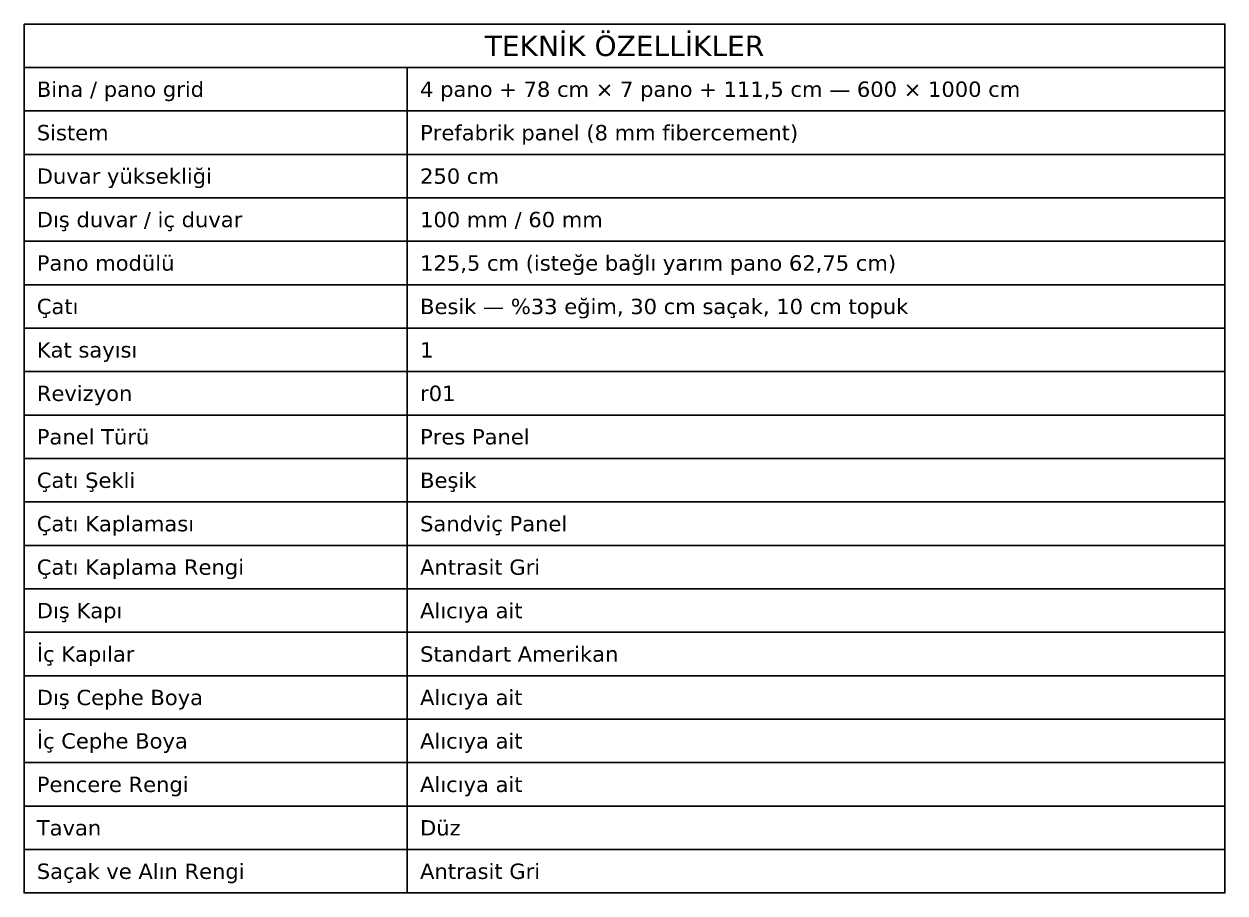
# Model space of a CAD drawing. Header units: centimetres. Extents: x -135 to 3640, y -1234 to 1338.
# Drawn here: x 2700 to 3640, y 460 to 1140 of the extents above; entities that cross this region are included whole.
import ezdxf
from ezdxf.enums import TextEntityAlignment as Align

# ---------------------------------------------------------------- set-up
doc = ezdxf.new("R2010")
doc.units = ezdxf.units.CM
doc.layers.add('OZELLIK_TABLOSU', color=7, linetype='Continuous')
doc.styles.add('PORTMAN', font='DejaVuSans.ttf')

msp = doc.modelspace()

# ---------------------------------------------------------------- linework, layer by layer
at = {"layer": 'OZELLIK_TABLOSU'}
for p, q in [((2700, 1106), (3640, 1106)), ((3000, 1106), (3000, 460)), ((2700, 1072), (3640, 1072)), ((2700, 1038), (3640, 1038)), ((2700, 1004), (3640, 1004)), ((2700, 970), (3640, 970)), ((2700, 936), (3640, 936)), ((2700, 902), (3640, 902)), ((2700, 868), (3640, 868)), ((2700, 834), (3640, 834)), ((2700, 800), (3640, 800)), ((2700, 766), (3640, 766)), ((2700, 732), (3640, 732)), ((2700, 698), (3640, 698)), ((2700, 664), (3640, 664)), ((2700, 630), (3640, 630)), ((2700, 596), (3640, 596)), ((2700, 562), (3640, 562)), ((2700, 528), (3640, 528)), ((2700, 494), (3640, 494))]:
    msp.add_line(p, q, dxfattribs=at)
msp.add_lwpolyline([(2700, 1140), (3640, 1140), (3640, 460), (2700, 460)], close=True, dxfattribs=at)

# ---------------------------------------------------------------- texts
at = {"layer": 'OZELLIK_TABLOSU', "style": 'PORTMAN'}
msp.add_text('TEKNİK ÖZELLİKLER', height=16, dxfattribs=at).set_placement((3170, 1123), align=Align.MIDDLE_CENTER)
for s, p in [('Bina / pano grid', (2710, 1089)), ('4 pano + 78 cm × 7 pano + 111,5 cm — 600 × 1000 cm', (3010, 1089)), ('Sistem', (2710, 1055)), ('Prefabrik panel (8 mm fibercement)', (3010, 1055)), ('Duvar yüksekliği', (2710, 1021)), ('250 cm', (3010, 1021)), ('Dış duvar / iç duvar', (2710, 987)), ('100 mm / 60 mm', (3010, 987)), ('Pano modülü', (2710, 953)), ('125,5 cm (isteğe bağlı yarım pano 62,75 cm)', (3010, 953)), ('Çatı', (2710, 919)), ('Besik — %33 eğim, 30 cm saçak, 10 cm topuk', (3010, 919)), ('Kat sayısı', (2710, 885)), ('1', (3010, 885)), ('Revizyon', (2710, 851)), ('r01', (3010, 851)), ('Panel Türü', (2710, 817)), ('Pres Panel', (3010, 817)), ('Çatı Şekli', (2710, 783)), ('Beşik', (3010, 783)), ('Çatı Kaplaması', (2710, 749)), ('Sandviç Panel', (3010, 749)), ('Çatı Kaplama Rengi', (2710, 715)), ('Antrasit Gri', (3010, 715)), ('Dış Kapı', (2710, 681)), ('Alıcıya ait', (3010, 681)), ('İç Kapılar', (2710, 647)), ('Standart Amerikan', (3010, 647)), ('Dış Cephe Boya', (2710, 613)), ('Alıcıya ait', (3010, 613)), ('İç Cephe Boya', (2710, 579)), ('Alıcıya ait', (3010, 579)), ('Pencere Rengi', (2710, 545)), ('Alıcıya ait', (3010, 545)), ('Tavan', (2710, 511)), ('Düz', (3010, 511)), ('Saçak ve Alın Rengi', (2710, 477)), ('Antrasit Gri', (3010, 477))]:
    msp.add_text(s, height=12, dxfattribs=at).set_placement(p, align=Align.MIDDLE_LEFT)

doc.saveas('drawing.dxf')
